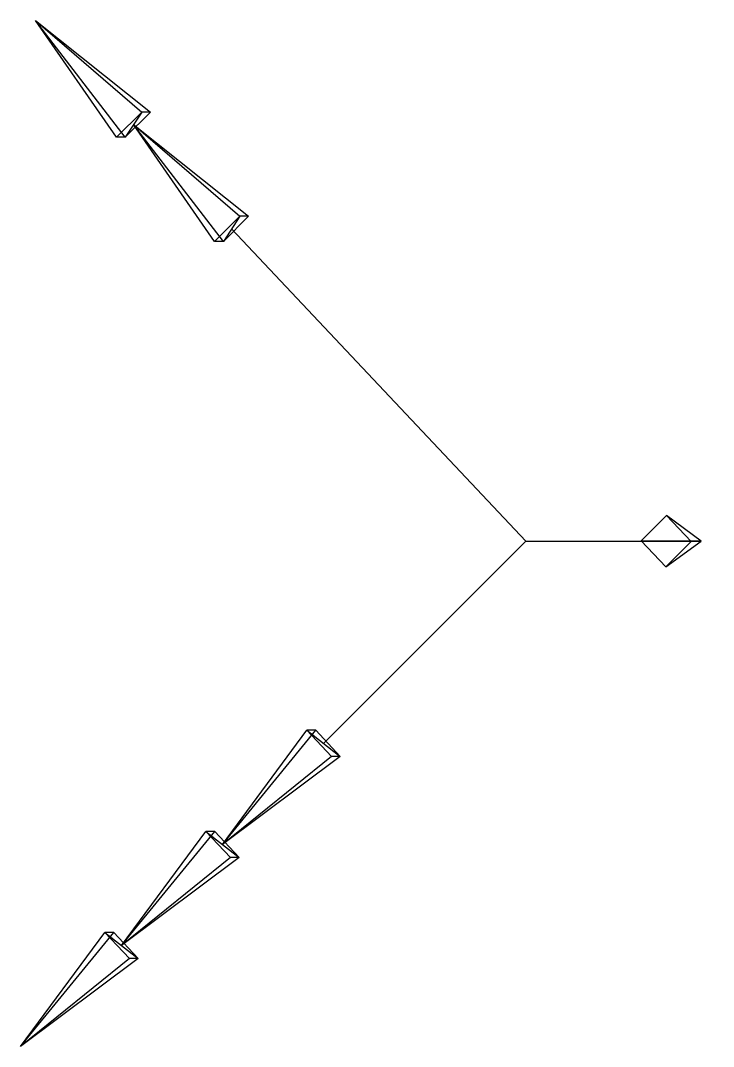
# Model space of a CAD drawing. Header units: millimetres. Extents: x -4559 to 51, y -1000 to 1000.
# Drawn here: x -53.3 to -48.52, y -903.63 to -896.56 of the extents above; entities that cross this region are included whole.
import ezdxf

# ---------------------------------------------------------------- set-up
doc = ezdxf.new("R2010")
doc.units = ezdxf.units.MM
doc.layers.add('PgmDef_1_1', color=1, linetype='Continuous')

# ---------------------------------------------------------------- blocks, each defined once
blk = doc.blocks.new('Kontrollpunkt')
at = {"color": 0}
for q in [(0, 6), (8, 0), (0, 0, 4)]:
    blk.add_line((0, 0), q, dxfattribs=at)
for points in [[(0.25, 8, -0.25), (-0.25, 8, -0.25), (-0.25, 8, 0.25), (0, 10, 0), (-0.25, 8, -0.25), (0.25, 8, 0.25), (0, 10, 0), (0.25, 8, -0.25), (0.25, 8, 0.25), (-0.25, 8, 0.25)], [(0.25, 6, -0.25), (-0.25, 6, -0.25), (-0.25, 6, 0.25), (0, 8, 0), (-0.25, 6, -0.25), (0.25, 6, 0.25), (0, 8, 0), (0.25, 6, -0.25), (0.25, 6, 0.25), (-0.25, 6, 0.25)], [(0.25, 0.25, 4), (-0.25, 0.25, 4), (-0.25, -0.25, 4), (0, 0, 6), (-0.25, 0.25, 4), (0.25, -0.25, 4), (0, 0, 6), (0.25, 0.25, 4), (0.25, -0.25, 4), (-0.25, -0.25, 4)], [(0.25, 0.25, 6), (-0.25, 0.25, 6), (-0.25, -0.25, 6), (0, 0, 8), (-0.25, 0.25, 6), (0.25, -0.25, 6), (0, 0, 8), (0.25, 0.25, 6), (0.25, -0.25, 6), (-0.25, -0.25, 6)], [(0.25, 0.25, 8), (-0.25, 0.25, 8), (-0.25, -0.25, 8), (0, 0, 10), (-0.25, 0.25, 8), (0.25, -0.25, 8), (0, 0, 10), (0.25, 0.25, 8), (0.25, -0.25, 8), (-0.25, -0.25, 8)], [(8, 0.25, -0.25), (8, 0.25, 0.25), (8, -0.25, 0.25), (10, 0, 0), (8, 0.25, 0.25), (8, -0.25, -0.25), (10, 0, 0), (8, 0.25, -0.25), (8, -0.25, -0.25), (8, -0.25, 0.25)]]:
    blk.add_polyline3d(points, dxfattribs=at)

msp = doc.modelspace()

# ---------------------------------------------------------------- block references
at = {"layer": 'PgmDef_1_1', "color": 1, "extrusion": (-0.696364, -0.696364, 0.173648), "xscale": 0.4999999999999999, "yscale": 0.4999999999999999, "zscale": 0.4999999999999999, "rotation": 80.14892388341613}
msp.add_blockref('Kontrollpunkt', (601.2755, -491.5782, 595.4131), dxfattribs=at)

doc.saveas('drawing.dxf')
